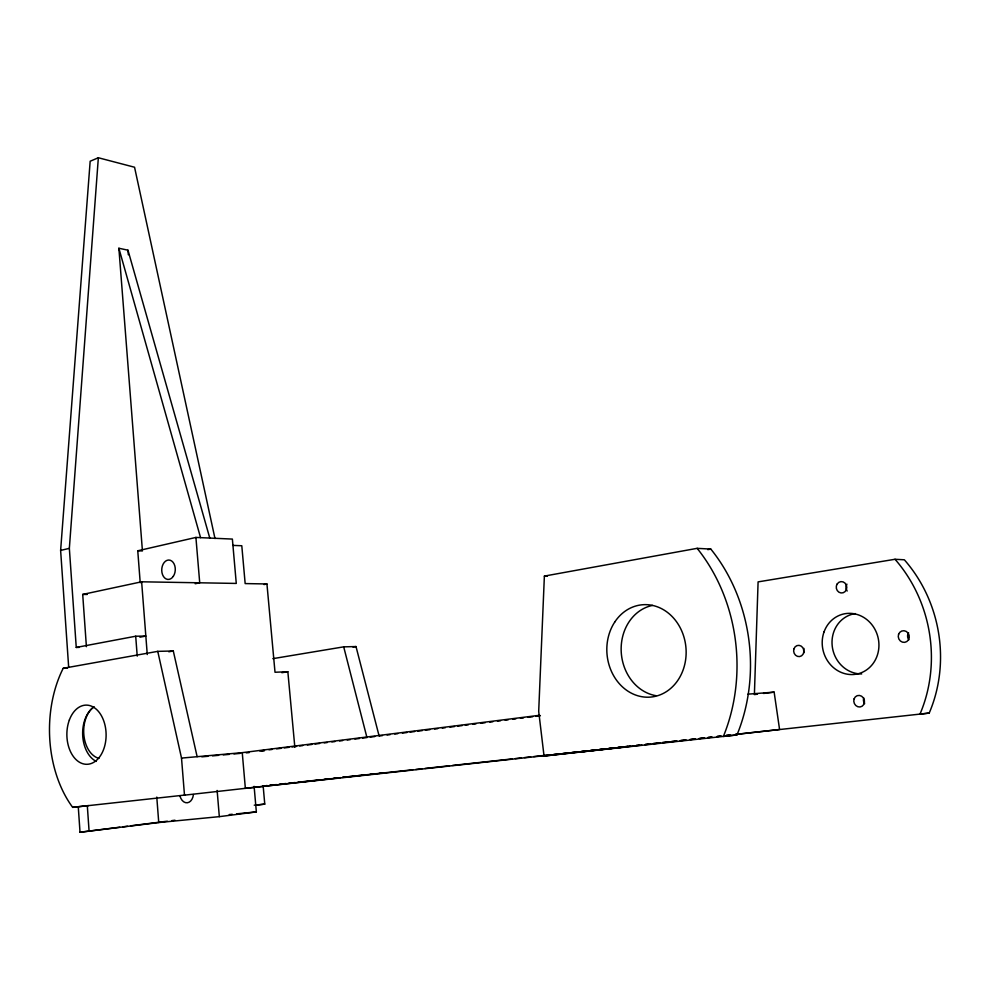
<?xml version="1.0" encoding="UTF-8"?>
<svg xmlns="http://www.w3.org/2000/svg" width="990" height="990" viewBox="0 0 990 990"><rect width="100%" height="100%" fill="white"/><g stroke="black" fill="none" stroke-linecap="round" stroke-linejoin="round"><path stroke-width="1.49" d="M544.376 576.093L538.696 711.377L544.042 756.026L736.993 734.914A163.202 137.338 84.9 0 0 710.82 549.091L697.146 548.336L544.376 576.093L547.309 576.168M79.175 647.373L76.255 647.435L69.35 548.349L98.344 157.757L134.553 167.236L214.991 538.548M68.669 667.248L60.625 550.428L90.164 161.246L98.344 157.757M60.625 550.428L69.35 548.349M140.221 582.776L137.758 550.787L195.909 537.434L232.378 539.08L236.276 583.432L141.632 581.798L82.702 594.421L86.402 646.68M195.216 583.741L199.72 582.801L195.909 537.434M263.971 584.558L266.941 583.964L275.01 672.247L287.843 671.74L294.834 747.153M76.255 647.435L135.704 636.224L145.839 636.075L139.899 637.189M707.788 549.636L710.82 549.091M184.883 795.057L72.666 807.357A103.752 69.882 89.1 0 1 63.187 668.312L157.757 651.358L173.299 650.987L197.134 756.694M168.807 651.779L173.299 650.987M272.832 658.659L343.703 646.854L356.004 646.557L379.083 735.867M352.997 647.064L356.004 646.557M895.022 559.276A137.325 124.035 78.4 0 1 919.97 714.137L929.202 713.085A136.014 123.243 77.8 0 0 904.353 559.796L895.022 559.276L758.093 581.885L754.392 694.584L757.424 694.2M281.841 672.693L287.843 671.74M78.26 806.652L80.017 832.244L158.746 822.541L219.322 816.651L256.348 811.911L254.108 786.345M157.757 651.358L181.517 758.093L242.253 752.66L539.723 715.263M259.813 750.989L264.417 750.408M269.008 749.826L272.077 749.442M276.68 748.873L281.284 748.291M284.34 747.908L288.944 747.326M292.013 746.943L296.604 746.373M299.673 745.977L302.742 745.594M307.346 745.024L311.937 744.443M315.006 744.059L319.609 743.478M324.213 742.908L327.269 742.525M331.873 741.943L334.942 741.56M339.545 740.978L342.602 740.594M347.205 740.013L350.274 739.629M354.865 739.06L359.469 738.478M362.538 738.095L367.142 737.513M370.198 737.129L374.802 736.548M379.405 735.978L382.474 735.595M387.065 735.013L390.134 734.63M394.738 734.048L397.794 733.664M402.398 733.095L407.001 732.513M410.07 732.13L414.661 731.548M417.731 731.165L422.334 730.583M425.403 730.199L429.994 729.63M434.598 729.048L437.667 728.665M442.258 728.083L445.327 727.699M449.93 727.13L454.534 726.549M457.59 726.165L462.194 725.583M465.263 725.2L468.332 724.816M472.923 724.235L475.992 723.851M480.596 723.269L485.187 722.7M489.79 722.118L492.859 721.735M497.463 721.153L500.519 720.77M505.123 720.2L508.192 719.817M512.795 719.235L515.852 718.851M520.455 718.27L523.524 717.886M528.128 717.304L532.719 716.735M535.788 716.352L540.392 715.77M80.017 832.244L119.84 827.207M122.896 826.823L127.5 826.242M130.556 825.846L167.31 821.193M171.913 820.611L174.97 820.227M763.513 693.458L774.143 692.146L779.576 729.494L735.211 734.506M255.779 805.229L264.763 804.115L263.142 785.788M736.993 734.914L723.368 736.461A165.12 138.179 85.2 0 0 697.146 548.336M72.666 807.357L88.506 805.588M266.941 785.627L262.734 786.097L267.349 785.59M269.738 785.305L275.344 784.686M342.701 777.385L366.708 774.737M369.777 774.39L375.903 773.71M378.96 773.363L383.563 772.843M544.042 756.026L627.895 746.547L591.03 750.581M708.32 737.463L711.352 737.129M717.391 736.449L720.411 736.102M726.462 735.422L729.482 735.075M735.521 734.394L929.202 713.085M582.231 751.794L641.891 745.049M644.948 744.703L651.074 744.01M654.13 743.663L660.256 742.983M663.312 742.636L677.086 741.077M680.142 740.73L686.256 740.037M690.847 739.518L695.438 738.998M700.029 738.478L704.62 737.958M707.677 737.612L712.268 737.105M716.859 736.585L721.45 736.065M726.041 735.545L730.62 735.026M270.418 785.256L276.569 784.587M279.638 784.241L286.011 783.511M288.87 783.238L295.156 782.521M298.089 782.224L321.144 779.712M324.114 779.353L330.363 778.697M333.432 778.363L340.684 777.67L184.487 795.156L181.517 758.093M342.404 777.348L412.682 769.799M415.75 769.465L421.876 768.797M424.945 768.463L449.46 765.777M452.517 765.443L512.263 758.909M515.332 758.575L521.458 757.907M524.527 757.573L530.652 756.904M533.721 756.57L549.042 754.9M553.633 754.392L558.224 753.885M562.827 753.39L567.418 752.883M572.022 752.388L576.613 751.88M581.204 751.373L585.808 750.878M590.399 750.37L595.002 749.876M599.593 749.368L604.185 748.861M608.788 748.366L611.845 748.032M617.983 747.363L621.039 747.017M625.643 746.522L630.234 746.015M636.36 745.346L639.429 745.012M645.554 744.344L648.611 744.01M653.214 743.502L657.805 743.007M662.409 742.5L667 741.993M671.591 741.498L676.195 740.99M680.786 740.495L685.389 739.988M689.981 739.481L694.572 738.986M699.175 738.478L703.766 737.983M551.083 754.937L245.359 788.337L242.253 752.66M554.153 754.603L560.303 753.935M563.372 753.6L578.729 751.917M581.811 751.583L587.949 750.915M254.257 805.179L264.763 804.115M229.247 814.572L232.254 814.275M236.771 813.83L256.348 811.911M201.836 756.83L207.962 756.286M212.553 755.877L218.666 755.321M223.257 754.912L229.371 754.368M233.962 753.959L240.075 753.402M246.201 752.858L249.257 752.586M261.348 750.965L264.417 750.68M747.933 694.163L774.143 692.146M63.187 668.312L67.469 668.176M82.702 594.421L87.306 594.458M266.941 583.964L245.161 583.58L241.795 545.75L232.935 545.391M137.758 550.787L142.436 550.947M142.312 549.413L118.874 248.255L127.97 250.185L209.781 538.065M118.874 248.255L200.562 537.644M343.703 646.854L366.807 737.005M217.132 790.466L219.322 816.651M127.97 250.185L128.341 254.789M141.632 581.798L147.263 654.551M156.779 797.086L158.746 822.541M135.704 636.224L137.226 656.147M87.306 805.662L89.1 831.365M861.684 673.943A30.467 28.042 75.3 0 1 832.194 645.864A30.467 28.042 75.3 0 1 855.261 613.59M864.654 703.68A5.804 5.272 70.2 0 1 863.763 697.987M804.103 652.682A5.606 5.074 78.2 0 1 803.979 648.413M908.845 639.8A5.829 5.457 70.9 0 1 908.585 632.759M847.168 591.018A5.631 5.235 81.8 0 1 846.933 584.174M655.726 695.648A45.8 39.34 84.2 0 1 621.175 650.95A45.8 39.34 84.2 0 1 652.472 605.41M96.253 761.421A29.329 19.59 89.2 0 1 82.677 734.976A29.329 19.59 89.2 0 1 94.1 706.773A27.213 18.179 89.2 0 0 83.865 735.05A27.213 18.179 89.2 0 0 98.913 758.377M193.409 794.549A10.11 6.992 86.9 0 1 187.283 802.766A10.11 6.992 86.9 0 1 179.957 796.022M614.852 621.893A46.344 39.6 84.5 0 0 641.57 696.663A46.344 39.6 84.5 0 0 683.026 634.219A46.344 39.6 84.5 0 0 614.852 621.893M69.35 720.039A29.589 19.614 89.3 0 0 86.786 764.305A29.589 19.614 89.3 0 0 103.331 719.792A29.589 19.614 89.3 0 0 69.35 720.039M824.076 631.818A30.764 28.227 76 0 0 854.976 674.363A30.764 28.227 76 0 0 872.635 625.68A30.764 28.227 76 0 0 824.076 631.818M854.11 698.841A5.853 5.309 70.9 0 0 860.025 706.971A5.853 5.309 70.9 0 0 863.292 697.802A5.853 5.309 70.9 0 0 854.11 698.841M793.968 648.772A5.655 5.099 78.7 0 0 799.586 656.568A5.655 5.099 78.7 0 0 802.729 647.584A5.655 5.099 78.7 0 0 793.968 648.772M898.586 634.293A5.891 5.495 71.9 0 0 904.687 642.349A5.891 5.495 71.9 0 0 908.028 633.006A5.891 5.495 71.9 0 0 898.586 634.293M837.231 583.89A5.692 5.259 82.4 0 0 841.005 592.948A5.692 5.259 82.4 0 0 846.326 585.065A5.692 5.259 82.4 0 0 837.231 583.89M173.337 576.291A9.714 6.769 -87.1 0 0 170.218 560.253A9.714 6.769 -87.1 0 0 161.976 572.666A9.714 6.769 -87.1 0 0 173.337 576.291"/></g></svg>
